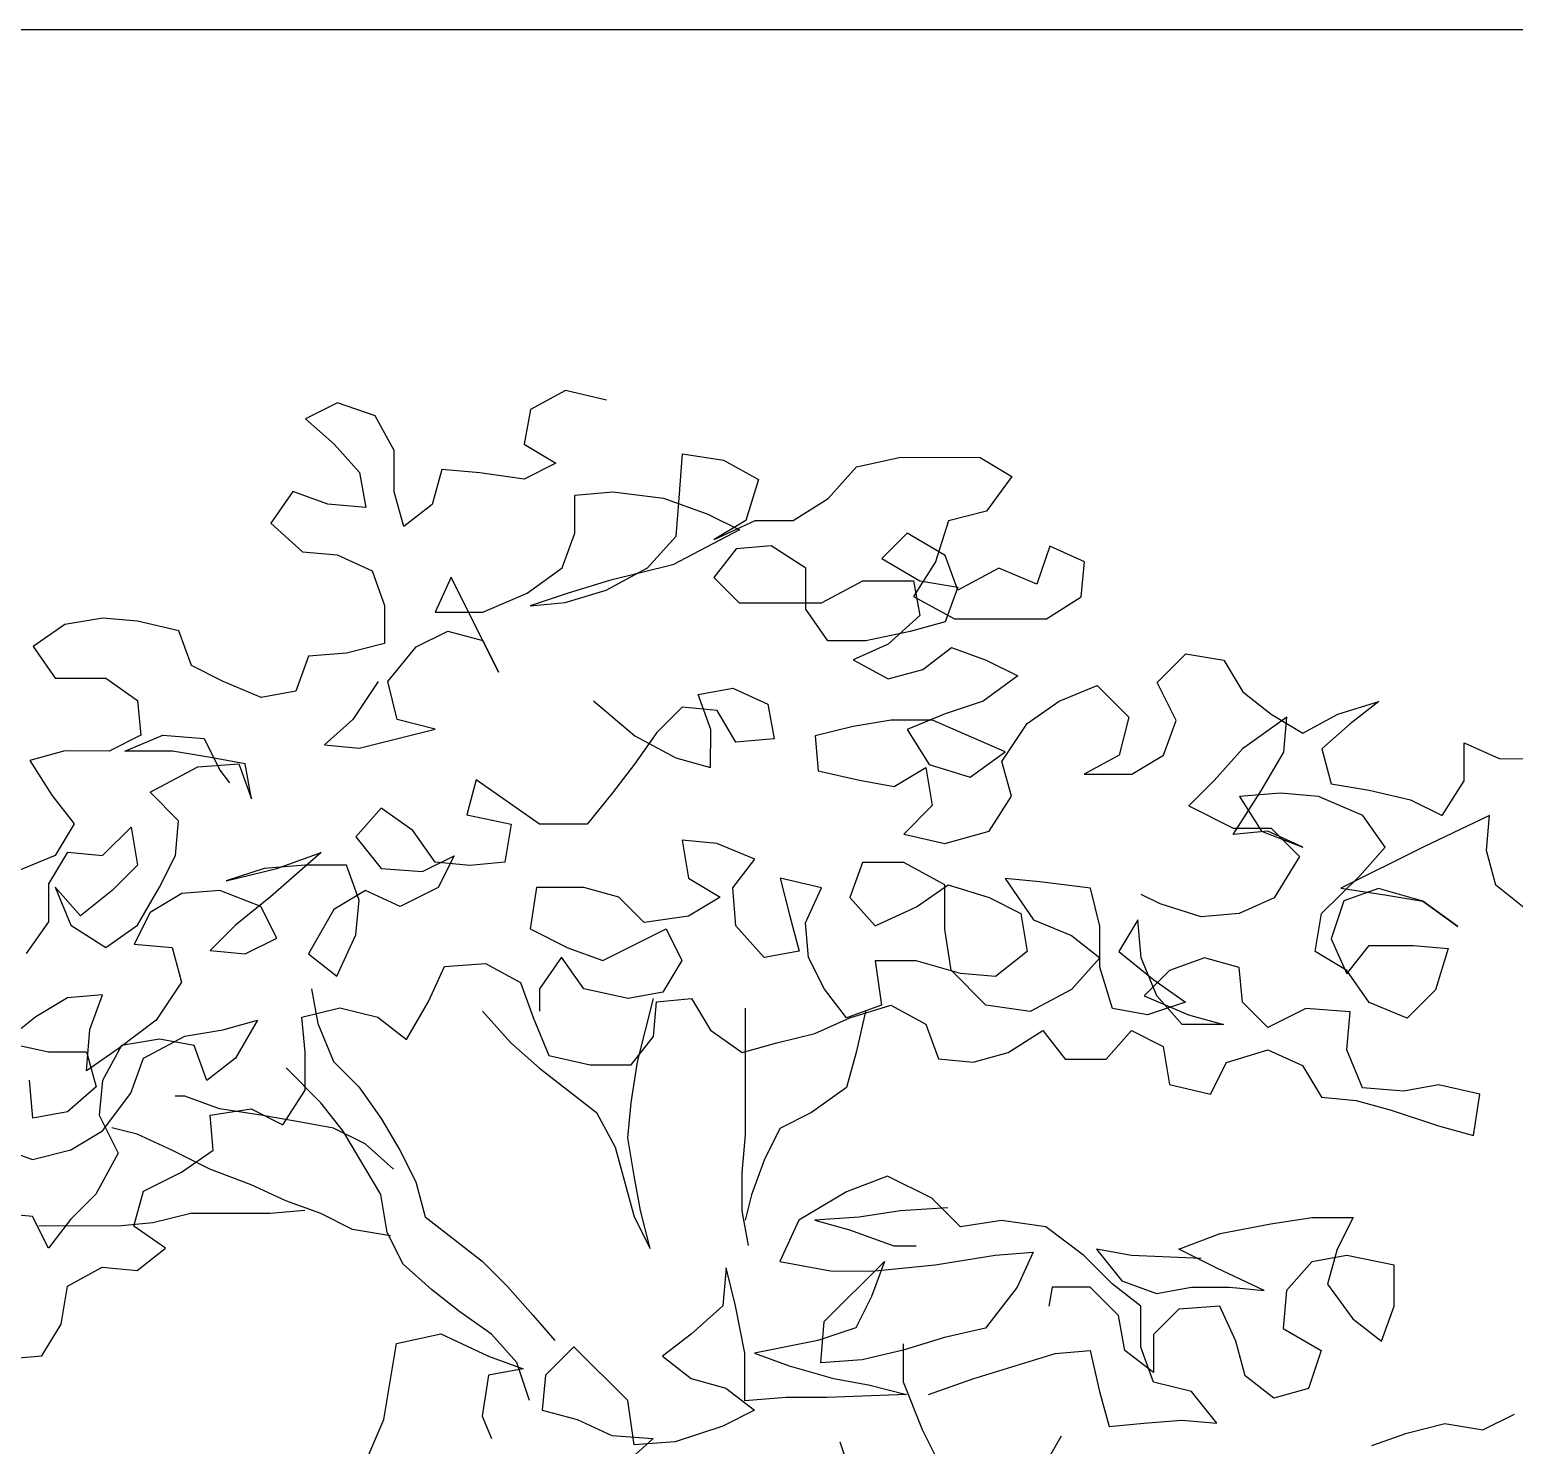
# Model space of a CAD drawing. Header units: millimetres. Extents: x 684983 to 685377, y 990360 to 990509.
# Drawn here: x 685296.0203 to 685296.3796, y 990365.2104 to 990365.5531 of the extents above; entities that cross this region are included whole.
import ezdxf

# ---------------------------------------------------------------- set-up
doc = ezdxf.new("R2010")
doc.units = ezdxf.units.MM
doc.layers.add('JACK  FRUIT TREE', color=7, linetype='Continuous')
doc.layers.add('TITLE', color=6, linetype='Continuous')

# ---------------------------------------------------------------- blocks, each defined once
blk = doc.blocks.new('JT')
at = {"color": 3}
for p, q in [((-0.15532, 2.2801, 157.72663), (-0.16849, 2.27293, 157.72663)), ((-0.13977, 2.27649, 157.72663), (-0.15532, 2.2801, 157.72663)), ((-0.24147, 2.27539, 157.72663), (-0.25344, 2.26942, 157.72663)), ((-0.22712, 2.27059, 157.72663), (-0.24147, 2.27539, 157.72663)), ((-0.16849, 2.27293, 157.72663), (-0.1709, 2.25977, 157.72663)), ((-0.25344, 2.26942, 157.72663), (-0.24268, 2.25984, 157.72663)), ((-0.21995, 2.25743, 157.72663), (-0.22712, 2.27059, 157.72663)), ((-0.24268, 2.25984, 157.72663), (-0.23312, 2.24906, 157.72663)), ((-0.21997, 2.24187, 157.72663), (-0.21995, 2.25743, 157.72663)), ((-0.1709, 2.25977, 157.72663), (-0.15894, 2.25258, 157.72663)), ((-0.11229, 2.23938, 157.72663), (-0.11108, 2.25613, 157.72663)), ((-0.11108, 2.25613, 157.72663), (-0.09553, 2.25372, 157.72663)), ((-0.20201, 2.25023, 157.72663), (-0.20561, 2.23707, 157.72663)), ((-0.18766, 2.24902, 157.72663), (-0.20201, 2.25023, 157.72663)), ((-0.15894, 2.25258, 157.72663), (-0.17091, 2.24661, 157.72663)), ((-0.09553, 2.25372, 157.72663), (-0.08237, 2.24653, 157.72663)), ((-0.05606, 2.23933, 157.72663), (-0.04528, 2.25128, 157.72663)), ((-0.04528, 2.25128, 157.72663), (-0.02852, 2.25486, 157.72663)), ((-0.02852, 2.25486, 157.72663), (0.00139, 2.25483, 157.72663)), ((0.00139, 2.25483, 157.72663), (0.01335, 2.24764, 157.72663)), ((-0.23312, 2.24906, 157.72663), (-0.23074, 2.2359, 157.72663)), ((-0.17091, 2.24661, 157.72663), (-0.18766, 2.24902, 157.72663)), ((-0.08237, 2.24653, 157.72663), (-0.08717, 2.23098, 157.72663)), ((0.01335, 2.24764, 157.72663), (0.00376, 2.23449, 157.72663)), ((-0.25825, 2.24191, 157.72663), (-0.26664, 2.22995, 157.72663)), ((-0.2451, 2.23711, 157.72663), (-0.25825, 2.24191, 157.72663)), ((-0.21639, 2.22871, 157.72663), (-0.21997, 2.24187, 157.72663)), ((-0.15178, 2.22625, 157.72663), (-0.15177, 2.24061, 157.72663)), ((-0.15177, 2.24061, 157.72663), (-0.13741, 2.2418, 157.72663)), ((-0.13741, 2.2418, 157.72663), (-0.11827, 2.23939, 157.72663)), ((-0.11827, 2.23939, 157.72663), (-0.10153, 2.23339, 157.72663)), ((-0.1135, 2.22502, 157.72663), (-0.11229, 2.23938, 157.72663)), ((-0.06922, 2.23097, 157.72663), (-0.05606, 2.23933, 157.72663)), ((-0.23074, 2.2359, 157.72663), (-0.2451, 2.23711, 157.72663)), ((-0.20561, 2.23707, 157.72663), (-0.21639, 2.22871, 157.72663)), ((-0.10153, 2.23339, 157.72663), (-0.08957, 2.22739, 157.72663)), ((0.00376, 2.23449, 157.72663), (-0.0106, 2.23091, 157.72663)), ((-0.26664, 2.22995, 157.72663), (-0.25469, 2.21917, 157.72663)), ((-0.08957, 2.22739, 157.72663), (-0.11471, 2.21426, 157.72663)), ((-0.08717, 2.23098, 157.72663), (-0.09914, 2.22381, 157.72663)), ((-0.09914, 2.22381, 157.72663), (-0.08358, 2.23098, 157.72663)), ((-0.08358, 2.23098, 157.72663), (-0.06922, 2.23097, 157.72663)), ((-0.0106, 2.23091, 157.72663), (-0.0154, 2.21536, 157.72663)), ((-0.15658, 2.2131, 157.72663), (-0.15178, 2.22625, 157.72663)), ((-0.12428, 2.21307, 157.72663), (-0.1135, 2.22502, 157.72663)), ((-0.07761, 2.2214, 157.72663), (-0.09077, 2.22022, 157.72663)), ((-0.06445, 2.21301, 157.72663), (-0.07761, 2.2214, 157.72663)), ((-0.02616, 2.22614, 157.72663), (-0.03574, 2.21658, 157.72663)), ((-0.01181, 2.21775, 157.72663), (-0.02616, 2.22614, 157.72663)), ((-0.25469, 2.21917, 157.72663), (-0.24153, 2.21796, 157.72663)), ((-0.24153, 2.21796, 157.72663), (-0.22837, 2.21197, 157.72663)), ((-0.09077, 2.22022, 157.72663), (-0.09916, 2.20946, 157.72663)), ((-0.03574, 2.21658, 157.72663), (-0.02139, 2.20819, 157.72663)), ((-0.00703, 2.20459, 157.72663), (-0.01181, 2.21775, 157.72663)), ((0.02768, 2.2213, 157.72663), (0.02288, 2.20695, 157.72663)), ((0.04084, 2.21531, 157.72663), (0.02768, 2.2213, 157.72663)), ((-0.22837, 2.21197, 157.72663), (-0.2236, 2.1988, 157.72663)), ((-0.16975, 2.20354, 157.72663), (-0.15658, 2.2131, 157.72663)), ((-0.13984, 2.20471, 157.72663), (-0.12428, 2.21307, 157.72663)), ((-0.11471, 2.21426, 157.72663), (-0.13864, 2.2083, 157.72663)), ((-0.06447, 2.19746, 157.72663), (-0.06445, 2.21301, 157.72663)), ((-0.0154, 2.21536, 157.72663), (-0.02379, 2.20221, 157.72663)), ((0.00853, 2.21295, 157.72663), (-0.00703, 2.20459, 157.72663)), ((0.02288, 2.20695, 157.72663), (0.00853, 2.21295, 157.72663)), ((0.03963, 2.20215, 157.72663), (0.04084, 2.21531, 157.72663)), ((-0.19846, 2.20955, 157.72663), (-0.20446, 2.19639, 157.72663)), ((-0.18055, 2.17364, 157.72663), (-0.19846, 2.20955, 157.72663)), ((-0.1554, 2.19994, 157.72663), (-0.13984, 2.20471, 157.72663)), ((-0.13864, 2.2083, 157.72663), (-0.1542, 2.20352, 157.72663)), ((-0.09916, 2.20946, 157.72663), (-0.08959, 2.19988, 157.72663)), ((-0.05848, 2.19985, 157.72663), (-0.04292, 2.20821, 157.72663)), ((-0.04292, 2.20821, 157.72663), (-0.02378, 2.20819, 157.72663)), ((-0.02378, 2.20819, 157.72663), (-0.0214, 2.19503, 157.72663)), ((-0.02139, 2.20819, 157.72663), (-0.00703, 2.20578, 157.72663)), ((-0.00703, 2.20578, 157.72663), (-0.01183, 2.19263, 157.72663)), ((-0.18651, 2.19638, 157.72663), (-0.16975, 2.20354, 157.72663)), ((-0.1542, 2.20352, 157.72663), (-0.16856, 2.19875, 157.72663)), ((-0.16856, 2.19875, 157.72663), (-0.1554, 2.19994, 157.72663)), ((-0.08959, 2.19988, 157.72663), (-0.05848, 2.19985, 157.72663)), ((-0.02379, 2.20221, 157.72663), (-0.00824, 2.19382, 157.72663)), ((0.02646, 2.19379, 157.72663), (0.03963, 2.20215, 157.72663)), ((-0.33009, 2.19411, 157.72663), (-0.34445, 2.19173, 157.72663)), ((-0.31693, 2.19291, 157.72663), (-0.33009, 2.19411, 157.72663)), ((-0.2236, 2.1988, 157.72663), (-0.22361, 2.18444, 157.72663)), ((-0.20446, 2.19639, 157.72663), (-0.18651, 2.19638, 157.72663)), ((-0.0561, 2.18549, 157.72663), (-0.06447, 2.19746, 157.72663)), ((-0.0214, 2.19503, 157.72663), (-0.03337, 2.18427, 157.72663)), ((-0.00824, 2.19382, 157.72663), (0.02646, 2.19379, 157.72663)), ((-0.34445, 2.19173, 157.72663), (-0.35642, 2.18337, 157.72663)), ((-0.30138, 2.1893, 157.72663), (-0.31693, 2.19291, 157.72663)), ((-0.2966, 2.17614, 157.72663), (-0.30138, 2.1893, 157.72663)), ((-0.21165, 2.18324, 157.72663), (-0.19968, 2.18921, 157.72663)), ((-0.19968, 2.18921, 157.72663), (-0.18652, 2.18561, 157.72663)), ((-0.02499, 2.18905, 157.72663), (-0.04175, 2.18547, 157.72663)), ((-0.01183, 2.19263, 157.72663), (-0.02499, 2.18905, 157.72663)), ((-0.35642, 2.18337, 157.72663), (-0.34805, 2.1714, 157.72663)), ((-0.22361, 2.18444, 157.72663), (-0.23797, 2.18087, 157.72663)), ((-0.22243, 2.17009, 157.72663), (-0.21165, 2.18324, 157.72663)), ((-0.18652, 2.18561, 157.72663), (-0.18055, 2.17364, 157.72663)), ((-0.04175, 2.18547, 157.72663), (-0.0561, 2.18549, 157.72663)), ((-0.03337, 2.18427, 157.72663), (-0.04654, 2.1783, 157.72663)), ((-0.02022, 2.17469, 157.72663), (-0.00945, 2.18305, 157.72663)), ((-0.00945, 2.18305, 157.72663), (0.00371, 2.17825, 157.72663)), ((-0.25233, 2.17968, 157.72663), (-0.25713, 2.16653, 157.72663)), ((-0.23797, 2.18087, 157.72663), (-0.25233, 2.17968, 157.72663)), ((-0.04654, 2.1783, 157.72663), (-0.03339, 2.17111, 157.72663)), ((0.00371, 2.17825, 157.72663), (0.01567, 2.17226, 157.72663)), ((0.06831, 2.16982, 157.72663), (0.07909, 2.18058, 157.72663)), ((0.07909, 2.18058, 157.72663), (0.09345, 2.17817, 157.72663)), ((0.09345, 2.17817, 157.72663), (0.10061, 2.1662, 157.72663)), ((-0.34805, 2.1714, 157.72663), (-0.32891, 2.17138, 157.72663)), ((-0.32891, 2.17138, 157.72663), (-0.31695, 2.16299, 157.72663)), ((-0.28464, 2.17014, 157.72663), (-0.2966, 2.17614, 157.72663)), ((-0.03339, 2.17111, 157.72663), (-0.02022, 2.17469, 157.72663)), ((0.01567, 2.17226, 157.72663), (0.0025, 2.1627, 157.72663)), ((-0.27029, 2.16415, 157.72663), (-0.28464, 2.17014, 157.72663)), ((-0.25713, 2.16653, 157.72663), (-0.27029, 2.16415, 157.72663)), ((-0.22602, 2.17009, 157.72663), (-0.2356, 2.15574, 157.72663)), ((-0.21885, 2.15573, 157.72663), (-0.22243, 2.17009, 157.72663)), ((-0.10518, 2.16519, 157.72663), (-0.09202, 2.16757, 157.72663)), ((-0.09202, 2.16757, 157.72663), (-0.07886, 2.16158, 157.72663)), ((0.03122, 2.16268, 157.72663), (0.04558, 2.16864, 157.72663)), ((0.04558, 2.16864, 157.72663), (0.05753, 2.15667, 157.72663)), ((0.07548, 2.15546, 157.72663), (0.06831, 2.16982, 157.72663)), ((0.10061, 2.1662, 157.72663), (0.11137, 2.15782, 157.72663)), ((-0.31695, 2.16299, 157.72663), (-0.31577, 2.14983, 157.72663)), ((-0.14466, 2.16284, 157.72663), (-0.12912, 2.14966, 157.72663)), ((-0.11116, 2.16041, 157.72663), (-0.12075, 2.15085, 157.72663)), ((-0.09801, 2.1592, 157.72663), (-0.11116, 2.16041, 157.72663)), ((-0.1004, 2.15203, 157.72663), (-0.10518, 2.16519, 157.72663)), ((-0.07886, 2.16158, 157.72663), (-0.07648, 2.14842, 157.72663)), ((0.0025, 2.1627, 157.72663), (-0.01186, 2.15793, 157.72663)), ((0.01924, 2.15431, 157.72663), (0.03122, 2.16268, 157.72663)), ((0.1365, 2.15779, 157.72663), (0.15206, 2.16256, 157.72663)), ((0.15206, 2.16256, 157.72663), (0.14128, 2.1542, 157.72663)), ((-0.2356, 2.15574, 157.72663), (-0.24638, 2.14618, 157.72663)), ((-0.2045, 2.15212, 157.72663), (-0.21885, 2.15573, 157.72663)), ((-0.09084, 2.14723, 157.72663), (-0.09801, 2.1592, 157.72663)), ((-0.0322, 2.15555, 157.72663), (-0.04656, 2.15317, 157.72663)), ((-0.01665, 2.15554, 157.72663), (-0.0322, 2.15555, 157.72663)), ((-0.01186, 2.15793, 157.72663), (-0.02622, 2.15196, 157.72663)), ((0.01086, 2.14355, 157.72663), (-0.01665, 2.15554, 157.72663)), ((0.00966, 2.13996, 157.72663), (0.01924, 2.15431, 157.72663)), ((0.05753, 2.15667, 157.72663), (0.05393, 2.14231, 157.72663)), ((0.07068, 2.1423, 157.72663), (0.07548, 2.15546, 157.72663)), ((0.11735, 2.15661, 157.72663), (0.10059, 2.14466, 157.72663)), ((0.11137, 2.15782, 157.72663), (0.12333, 2.15063, 157.72663)), ((0.11615, 2.14345, 157.72663), (0.11735, 2.15661, 157.72663)), ((0.12333, 2.15063, 157.72663), (0.1365, 2.15779, 157.72663)), ((0.14128, 2.1542, 157.72663), (0.1305, 2.14464, 157.72663)), ((-0.31577, 2.14983, 157.72663), (-0.32774, 2.14386, 157.72663)), ((-0.32176, 2.14385, 157.72663), (-0.30739, 2.14982, 157.72663)), ((-0.30739, 2.14982, 157.72663), (-0.29184, 2.14861, 157.72663)), ((-0.29184, 2.14861, 157.72663), (-0.28587, 2.13664, 157.72663)), ((-0.23322, 2.14497, 157.72663), (-0.2045, 2.15212, 157.72663)), ((-0.12075, 2.15085, 157.72663), (-0.12913, 2.13889, 157.72663)), ((-0.12912, 2.14966, 157.72663), (-0.11358, 2.14127, 157.72663)), ((-0.10042, 2.13767, 157.72663), (-0.1004, 2.15203, 157.72663)), ((-0.04656, 2.15317, 157.72663), (-0.06092, 2.1496, 157.72663)), ((-0.06092, 2.1496, 157.72663), (-0.05974, 2.13644, 157.72663)), ((-0.02622, 2.15196, 157.72663), (-0.01786, 2.13879, 157.72663)), ((-0.34449, 2.14388, 157.72663), (-0.35765, 2.1403, 157.72663)), ((-0.32774, 2.14386, 157.72663), (-0.34449, 2.14388, 157.72663)), ((-0.30381, 2.14384, 157.72663), (-0.32176, 2.14385, 157.72663)), ((-0.28945, 2.14143, 157.72663), (-0.30381, 2.14384, 157.72663)), ((-0.24638, 2.14618, 157.72663), (-0.23322, 2.14497, 157.72663)), ((-0.07648, 2.14842, 157.72663), (-0.09084, 2.14723, 157.72663)), ((-0.00231, 2.13399, 157.72663), (0.01086, 2.14355, 157.72663)), ((0.10059, 2.14466, 157.72663), (0.08981, 2.13271, 157.72663)), ((0.10776, 2.1291, 157.72663), (0.11615, 2.14345, 157.72663)), ((0.1305, 2.14464, 157.72663), (0.13408, 2.13147, 157.72663)), ((0.18433, 2.13262, 157.72663), (0.18435, 2.14698, 157.72663)), ((0.18435, 2.14698, 157.72663), (0.1975, 2.14099, 157.72663)), ((-0.35765, 2.1403, 157.72663), (-0.34929, 2.12713, 157.72663)), ((-0.3122, 2.12829, 157.72663), (-0.29424, 2.13785, 157.72663)), ((-0.29424, 2.13785, 157.72663), (-0.27869, 2.13903, 157.72663)), ((-0.2763, 2.13903, 157.72663), (-0.28945, 2.14143, 157.72663)), ((-0.27869, 2.13903, 157.72663), (-0.27391, 2.12586, 157.72663)), ((-0.27391, 2.12586, 157.72663), (-0.2763, 2.13903, 157.72663)), ((-0.12913, 2.13889, 157.72663), (-0.13752, 2.12813, 157.72663)), ((-0.11358, 2.14127, 157.72663), (-0.10042, 2.13767, 157.72663)), ((-0.03103, 2.13043, 157.72663), (-0.01906, 2.1376, 157.72663)), ((-0.01906, 2.1376, 157.72663), (-0.01668, 2.12324, 157.72663)), ((-0.01786, 2.13879, 157.72663), (-0.00231, 2.13399, 157.72663)), ((0.01324, 2.1268, 157.72663), (0.00966, 2.13996, 157.72663)), ((0.05393, 2.14231, 157.72663), (0.04076, 2.13515, 157.72663)), ((0.05871, 2.13513, 157.72663), (0.07068, 2.1423, 157.72663)), ((0.1975, 2.14099, 157.72663), (0.21186, 2.14097, 157.72663)), ((-0.28587, 2.13664, 157.72663), (-0.28228, 2.13185, 157.72663)), ((-0.18896, 2.13297, 157.72663), (-0.19256, 2.11981, 157.72663)), ((-0.16505, 2.11619, 157.72663), (-0.18896, 2.13297, 157.72663)), ((-0.05974, 2.13644, 157.72663), (-0.04419, 2.13283, 157.72663)), ((-0.04419, 2.13283, 157.72663), (-0.03103, 2.13043, 157.72663)), ((0.04076, 2.13515, 157.72663), (0.05871, 2.13513, 157.72663)), ((0.08981, 2.13271, 157.72663), (0.08023, 2.12315, 157.72663)), ((0.17595, 2.11947, 157.72663), (0.18433, 2.13262, 157.72663)), ((-0.34929, 2.12713, 157.72663), (-0.34093, 2.11635, 157.72663)), ((-0.30144, 2.11751, 157.72663), (-0.3122, 2.12829, 157.72663)), ((-0.13752, 2.12813, 157.72663), (-0.1471, 2.11618, 157.72663)), ((0.00485, 2.11364, 157.72663), (0.01324, 2.1268, 157.72663)), ((0.09697, 2.11236, 157.72663), (0.10776, 2.1291, 157.72663)), ((0.11494, 2.1279, 157.72663), (0.09938, 2.12672, 157.72663)), ((0.09938, 2.12672, 157.72663), (0.10774, 2.11355, 157.72663)), ((0.12929, 2.12669, 157.72663), (0.11494, 2.1279, 157.72663)), ((0.14604, 2.1195, 157.72663), (0.12929, 2.12669, 157.72663)), ((0.13408, 2.13147, 157.72663), (0.14844, 2.12907, 157.72663)), ((0.14844, 2.12907, 157.72663), (0.16399, 2.12546, 157.72663)), ((-0.22486, 2.12223, 157.72663), (-0.23444, 2.11147, 157.72663)), ((-0.21291, 2.11384, 157.72663), (-0.22486, 2.12223, 157.72663)), ((-0.01668, 2.12324, 157.72663), (-0.02746, 2.11248, 157.72663)), ((0.08023, 2.12315, 157.72663), (0.09698, 2.11476, 157.72663)), ((0.16399, 2.12546, 157.72663), (0.17595, 2.11947, 157.72663)), ((-0.34093, 2.11635, 157.72663), (-0.34811, 2.1044, 157.72663)), ((-0.33017, 2.10438, 157.72663), (-0.31939, 2.11514, 157.72663)), ((-0.31939, 2.11514, 157.72663), (-0.31701, 2.10078, 157.72663)), ((-0.30265, 2.10435, 157.72663), (-0.30144, 2.11751, 157.72663)), ((-0.19256, 2.11981, 157.72663), (-0.17581, 2.1162, 157.72663)), ((-0.17581, 2.1162, 157.72663), (-0.17822, 2.10185, 157.72663)), ((-0.1471, 2.11618, 157.72663), (-0.16505, 2.11619, 157.72663)), ((0.1544, 2.10753, 157.72663), (0.14604, 2.1195, 157.72663)), ((0.19389, 2.11945, 157.72663), (0.16876, 2.10751, 157.72663)), ((0.19269, 2.10629, 157.72663), (0.19389, 2.11945, 157.72663)), ((-0.23444, 2.11147, 157.72663), (-0.22488, 2.0995, 157.72663)), ((-0.20454, 2.10187, 157.72663), (-0.21291, 2.11384, 157.72663)), ((-0.09805, 2.10895, 157.72663), (-0.11121, 2.11016, 157.72663)), ((-0.11121, 2.11016, 157.72663), (-0.10883, 2.0958, 157.72663)), ((-0.02746, 2.11248, 157.72663), (-0.01191, 2.10887, 157.72663)), ((-0.01191, 2.10887, 157.72663), (0.00485, 2.11364, 157.72663)), ((0.11014, 2.11355, 157.72663), (0.09697, 2.11236, 157.72663)), ((0.09698, 2.11476, 157.72663), (0.11133, 2.11474, 157.72663)), ((0.10774, 2.11355, 157.72663), (0.12329, 2.10755, 157.72663)), ((0.12329, 2.10755, 157.72663), (0.11014, 2.11355, 157.72663)), ((0.11133, 2.11474, 157.72663), (0.12209, 2.10397, 157.72663)), ((-0.34811, 2.1044, 157.72663), (-0.36248, 2.09843, 157.72663)), ((-0.35052, 2.09363, 157.72663), (-0.34333, 2.10559, 157.72663)), ((-0.34333, 2.10559, 157.72663), (-0.33017, 2.10438, 157.72663)), ((-0.30864, 2.0924, 157.72663), (-0.30265, 2.10435, 157.72663)), ((-0.24761, 2.1055, 157.72663), (-0.26677, 2.08877, 157.72663)), ((-0.26437, 2.09953, 157.72663), (-0.24761, 2.1055, 157.72663)), ((-0.20933, 2.09829, 157.72663), (-0.19736, 2.10426, 157.72663)), ((-0.19736, 2.10426, 157.72663), (-0.20335, 2.0923, 157.72663)), ((-0.0837, 2.10296, 157.72663), (-0.09805, 2.10895, 157.72663)), ((0.12209, 2.10397, 157.72663), (0.11251, 2.08842, 157.72663)), ((0.16876, 2.10751, 157.72663), (0.13764, 2.09199, 157.72663)), ((0.14482, 2.09677, 157.72663), (0.1544, 2.10753, 157.72663)), ((0.19626, 2.09313, 157.72663), (0.19269, 2.10629, 157.72663)), ((-0.31701, 2.10078, 157.72663), (-0.32659, 2.09122, 157.72663)), ((-0.26915, 2.09954, 157.72663), (-0.28351, 2.09477, 157.72663)), ((-0.28351, 2.09477, 157.72663), (-0.26437, 2.09953, 157.72663)), ((-0.2536, 2.10072, 157.72663), (-0.26915, 2.09954, 157.72663)), ((-0.23804, 2.10071, 157.72663), (-0.2536, 2.10072, 157.72663)), ((-0.23327, 2.08754, 157.72663), (-0.23804, 2.10071, 157.72663)), ((-0.22488, 2.0995, 157.72663), (-0.20933, 2.09829, 157.72663)), ((-0.19138, 2.10066, 157.72663), (-0.20454, 2.10187, 157.72663)), ((-0.17822, 2.10185, 157.72663), (-0.19138, 2.10066, 157.72663)), ((-0.09208, 2.0922, 157.72663), (-0.0837, 2.10296, 157.72663)), ((-0.04302, 2.10172, 157.72663), (-0.04782, 2.08857, 157.72663)), ((-0.02747, 2.10171, 157.72663), (-0.04302, 2.10172, 157.72663)), ((-0.01192, 2.09332, 157.72663), (-0.02747, 2.10171, 157.72663)), ((-0.35053, 2.07927, 157.72663), (-0.35052, 2.09363, 157.72663)), ((-0.33856, 2.08165, 157.72663), (-0.34813, 2.09243, 157.72663)), ((-0.34813, 2.09243, 157.72663), (-0.34216, 2.07807, 157.72663)), ((-0.31703, 2.07805, 157.72663), (-0.30864, 2.0924, 157.72663)), ((-0.10883, 2.0958, 157.72663), (-0.09687, 2.08861, 157.72663)), ((-0.05858, 2.09217, 157.72663), (-0.07413, 2.09577, 157.72663)), ((-0.07413, 2.09577, 157.72663), (-0.07056, 2.08141, 157.72663)), ((-0.0227, 2.08495, 157.72663), (-0.01072, 2.09332, 157.72663)), ((-0.01194, 2.07657, 157.72663), (-0.01192, 2.09332, 157.72663)), ((-0.01072, 2.09332, 157.72663), (0.00483, 2.08852, 157.72663)), ((0.02397, 2.09448, 157.72663), (0.01081, 2.09569, 157.72663)), ((0.01081, 2.09569, 157.72663), (0.02157, 2.08013, 157.72663)), ((0.04312, 2.09207, 157.72663), (0.02397, 2.09448, 157.72663)), ((0.13045, 2.08242, 157.72663), (0.14482, 2.09677, 157.72663)), ((0.20822, 2.08355, 157.72663), (0.19626, 2.09313, 157.72663)), ((-0.32659, 2.09122, 157.72663), (-0.33856, 2.08165, 157.72663)), ((-0.30027, 2.08999, 157.72663), (-0.31224, 2.08283, 157.72663)), ((-0.28591, 2.09118, 157.72663), (-0.30027, 2.08999, 157.72663)), ((-0.27036, 2.08518, 157.72663), (-0.28591, 2.09118, 157.72663)), ((-0.26677, 2.08877, 157.72663), (-0.27994, 2.07801, 157.72663)), ((-0.23087, 2.09113, 157.72663), (-0.24285, 2.08396, 157.72663)), ((-0.23448, 2.07438, 157.72663), (-0.23327, 2.08754, 157.72663)), ((-0.21772, 2.08513, 157.72663), (-0.23087, 2.09113, 157.72663)), ((-0.20335, 2.0923, 157.72663), (-0.21772, 2.08513, 157.72663)), ((-0.16626, 2.09226, 157.72663), (-0.16867, 2.07671, 157.72663)), ((-0.14832, 2.09225, 157.72663), (-0.16626, 2.09226, 157.72663)), ((-0.13516, 2.08865, 157.72663), (-0.14832, 2.09225, 157.72663)), ((-0.1256, 2.07907, 157.72663), (-0.13516, 2.08865, 157.72663)), ((-0.09687, 2.08861, 157.72663), (-0.10884, 2.08144, 157.72663)), ((-0.0909, 2.07784, 157.72663), (-0.09208, 2.0922, 157.72663)), ((-0.06458, 2.07901, 157.72663), (-0.05858, 2.09217, 157.72663)), ((-0.04782, 2.08857, 157.72663), (-0.03826, 2.07779, 157.72663)), ((0.00483, 2.08852, 157.72663), (0.01678, 2.08253, 157.72663)), ((0.04669, 2.07771, 157.72663), (0.04312, 2.09207, 157.72663)), ((0.06943, 2.08607, 157.72663), (0.06226, 2.08966, 157.72663)), ((0.11251, 2.08842, 157.72663), (0.09934, 2.08245, 157.72663)), ((0.13883, 2.0872, 157.72663), (0.13403, 2.07285, 157.72663)), ((0.13764, 2.09199, 157.72663), (0.15438, 2.08958, 157.72663)), ((0.15199, 2.09197, 157.72663), (0.13883, 2.0872, 157.72663)), ((0.16874, 2.08717, 157.72663), (0.15199, 2.09197, 157.72663)), ((0.15438, 2.08958, 157.72663), (0.16874, 2.08717, 157.72663)), ((0.16874, 2.08717, 157.72663), (0.18189, 2.07759, 157.72663)), ((0.18189, 2.07759, 157.72663), (0.16874, 2.08717, 157.72663)), ((-0.31224, 2.08283, 157.72663), (-0.31823, 2.07087, 157.72663)), ((-0.26439, 2.07321, 157.72663), (-0.27036, 2.08518, 157.72663)), ((-0.24285, 2.08396, 157.72663), (-0.25243, 2.06722, 157.72663)), ((-0.10884, 2.08144, 157.72663), (-0.1256, 2.07907, 157.72663)), ((-0.07056, 2.08141, 157.72663), (-0.06698, 2.06824, 157.72663)), ((-0.03826, 2.07779, 157.72663), (-0.0227, 2.08495, 157.72663)), ((0.01678, 2.08253, 157.72663), (0.01916, 2.06817, 157.72663)), ((0.08498, 2.08127, 157.72663), (0.06943, 2.08607, 157.72663)), ((0.09934, 2.08245, 157.72663), (0.08498, 2.08127, 157.72663)), ((0.12804, 2.06807, 157.72663), (0.13045, 2.08242, 157.72663)), ((-0.35892, 2.06732, 157.72663), (-0.35053, 2.07927, 157.72663)), ((-0.34216, 2.07807, 157.72663), (-0.329, 2.06968, 157.72663)), ((-0.329, 2.06968, 157.72663), (-0.31703, 2.07805, 157.72663)), ((-0.27994, 2.07801, 157.72663), (-0.28952, 2.06845, 157.72663)), ((-0.16867, 2.07671, 157.72663), (-0.15432, 2.06952, 157.72663)), ((-0.14116, 2.06472, 157.72663), (-0.11722, 2.07667, 157.72663)), ((-0.11722, 2.07667, 157.72663), (-0.11125, 2.0647, 157.72663)), ((-0.08014, 2.06586, 157.72663), (-0.0909, 2.07784, 157.72663)), ((-0.06339, 2.06585, 157.72663), (-0.06458, 2.07901, 157.72663)), ((-0.00956, 2.06101, 157.72663), (-0.01194, 2.07657, 157.72663)), ((0.02157, 2.08013, 157.72663), (0.03592, 2.07413, 157.72663)), ((0.04668, 2.06216, 157.72663), (0.04669, 2.07771, 157.72663)), ((0.06105, 2.08009, 157.72663), (0.05386, 2.06813, 157.72663)), ((0.06223, 2.06573, 157.72663), (0.06105, 2.08009, 157.72663)), ((-0.31823, 2.07087, 157.72663), (-0.30388, 2.06966, 157.72663)), ((-0.27636, 2.06724, 157.72663), (-0.26439, 2.07321, 157.72663)), ((-0.24167, 2.05883, 157.72663), (-0.23448, 2.07438, 157.72663)), ((0.03592, 2.07413, 157.72663), (0.04668, 2.06575, 157.72663)), ((0.13403, 2.07285, 157.72663), (0.14, 2.05968, 157.72663)), ((0.14, 2.05968, 157.72663), (0.14838, 2.07044, 157.72663)), ((0.14838, 2.07044, 157.72663), (0.16513, 2.07043, 157.72663)), ((0.16513, 2.07043, 157.72663), (0.17829, 2.06922, 157.72663)), ((-0.30388, 2.06966, 157.72663), (-0.3003, 2.05649, 157.72663)), ((-0.28952, 2.06845, 157.72663), (-0.27636, 2.06724, 157.72663)), ((-0.25243, 2.06722, 157.72663), (-0.24167, 2.05883, 157.72663)), ((-0.15672, 2.06593, 157.72663), (-0.1651, 2.05398, 157.72663)), ((-0.14835, 2.05396, 157.72663), (-0.15672, 2.06593, 157.72663)), ((-0.15432, 2.06952, 157.72663), (-0.14116, 2.06472, 157.72663)), ((-0.11125, 2.0647, 157.72663), (-0.11844, 2.05274, 157.72663)), ((-0.06698, 2.06824, 157.72663), (-0.08014, 2.06586, 157.72663)), ((-0.05742, 2.05388, 157.72663), (-0.06339, 2.06585, 157.72663)), ((-0.02271, 2.06461, 157.72663), (-0.03827, 2.06463, 157.72663)), ((-0.03827, 2.06463, 157.72663), (-0.03589, 2.04788, 157.72663)), ((-0.00597, 2.05981, 157.72663), (-0.02271, 2.06461, 157.72663)), ((0.01916, 2.06817, 157.72663), (0.00719, 2.05861, 157.72663)), ((0.04668, 2.06575, 157.72663), (0.0359, 2.05379, 157.72663)), ((0.05386, 2.06813, 157.72663), (0.06701, 2.05735, 157.72663)), ((0.0682, 2.05137, 157.72663), (0.06223, 2.06573, 157.72663)), ((0.08616, 2.06571, 157.72663), (0.073, 2.06094, 157.72663)), ((0.09932, 2.06211, 157.72663), (0.08616, 2.06571, 157.72663)), ((0.14, 2.06088, 157.72663), (0.12804, 2.06807, 157.72663)), ((0.17829, 2.06922, 157.72663), (0.17349, 2.05367, 157.72663)), ((-0.20698, 2.04923, 157.72663), (-0.20099, 2.06239, 157.72663)), ((-0.20099, 2.06239, 157.72663), (-0.18543, 2.06357, 157.72663)), ((-0.18543, 2.06357, 157.72663), (-0.17228, 2.05638, 157.72663)), ((0.00359, 2.04784, 157.72663), (-0.00956, 2.06101, 157.72663)), ((0.00719, 2.05861, 157.72663), (-0.00597, 2.05981, 157.72663)), ((0.05145, 2.0466, 157.72663), (0.04668, 2.06216, 157.72663)), ((0.073, 2.06094, 157.72663), (0.06342, 2.05138, 157.72663)), ((0.10051, 2.04895, 157.72663), (0.09932, 2.06211, 157.72663)), ((0.14836, 2.0489, 157.72663), (0.14, 2.06088, 157.72663)), ((-0.3003, 2.05649, 157.72663), (-0.30989, 2.04215, 157.72663)), ((-0.17228, 2.05638, 157.72663), (-0.16751, 2.04321, 157.72663)), ((-0.1651, 2.05398, 157.72663), (-0.16511, 2.0456, 157.72663)), ((-0.13161, 2.05036, 157.72663), (-0.14835, 2.05396, 157.72663)), ((-0.04906, 2.0431, 157.72663), (-0.05742, 2.05388, 157.72663)), ((0.0359, 2.05379, 157.72663), (0.02034, 2.04543, 157.72663)), ((0.06701, 2.05735, 157.72663), (0.07897, 2.04897, 157.72663)), ((0.17349, 2.05367, 157.72663), (0.16272, 2.04291, 157.72663)), ((-0.34338, 2.05055, 157.72663), (-0.35535, 2.04338, 157.72663)), ((-0.33022, 2.05174, 157.72663), (-0.34338, 2.05055, 157.72663)), ((-0.33501, 2.03858, 157.72663), (-0.33022, 2.05174, 157.72663)), ((-0.21537, 2.03488, 157.72663), (-0.20698, 2.04923, 157.72663)), ((-0.11844, 2.05274, 157.72663), (-0.13161, 2.05036, 157.72663)), ((-0.12205, 2.03599, 157.72663), (-0.12084, 2.04915, 157.72663)), ((-0.12084, 2.04915, 157.72663), (-0.10768, 2.05034, 157.72663)), ((-0.10768, 2.05034, 157.72663), (-0.10051, 2.03836, 157.72663)), ((-0.03589, 2.04788, 157.72663), (-0.04906, 2.0431, 157.72663)), ((-0.04786, 2.0431, 157.72663), (-0.0323, 2.04787, 157.72663)), ((-0.0323, 2.04787, 157.72663), (-0.01915, 2.04068, 157.72663)), ((0.02034, 2.04543, 157.72663), (0.00359, 2.04784, 157.72663)), ((0.06342, 2.05138, 157.72663), (0.08016, 2.04418, 157.72663)), ((0.07897, 2.04897, 157.72663), (0.06461, 2.0442, 157.72663)), ((0.07777, 2.04059, 157.72663), (0.0682, 2.05137, 157.72663)), ((0.11007, 2.03937, 157.72663), (0.10051, 2.04895, 157.72663)), ((0.16272, 2.04291, 157.72663), (0.14836, 2.0489, 157.72663)), ((-0.35535, 2.04338, 157.72663), (-0.36732, 2.03382, 157.72663)), ((-0.30989, 2.04215, 157.72663), (-0.32425, 2.03139, 157.72663)), ((-0.28476, 2.03853, 157.72663), (-0.2716, 2.04211, 157.72663)), ((-0.2716, 2.04211, 157.72663), (-0.27999, 2.02776, 157.72663)), ((-0.25485, 2.04329, 157.72663), (-0.24049, 2.04687, 157.72663)), ((-0.25366, 2.03013, 157.72663), (-0.25485, 2.04329, 157.72663)), ((-0.24049, 2.04687, 157.72663), (-0.22613, 2.04326, 157.72663)), ((-0.22613, 2.04326, 157.72663), (-0.21537, 2.03488, 157.72663)), ((-0.16751, 2.04321, 157.72663), (-0.16154, 2.02885, 157.72663)), ((-0.06103, 2.03713, 157.72663), (-0.04786, 2.0431, 157.72663)), ((0.06461, 2.0442, 157.72663), (0.05145, 2.0466, 157.72663)), ((0.08016, 2.04418, 157.72663), (0.09332, 2.04058, 157.72663)), ((0.12443, 2.04653, 157.72663), (0.11007, 2.03937, 157.72663)), ((0.14118, 2.04532, 157.72663), (0.12443, 2.04653, 157.72663)), ((0.13997, 2.03097, 157.72663), (0.14118, 2.04532, 157.72663)), ((-0.33622, 2.02303, 157.72663), (-0.33501, 2.03858, 157.72663)), ((-0.29912, 2.03615, 157.72663), (-0.28476, 2.03853, 157.72663)), ((-0.10051, 2.03836, 157.72663), (-0.08855, 2.02998, 157.72663)), ((-0.07539, 2.03356, 157.72663), (-0.06103, 2.03713, 157.72663)), ((-0.01915, 2.04068, 157.72663), (-0.01437, 2.02752, 157.72663)), ((0.01195, 2.02989, 157.72663), (0.02512, 2.03825, 157.72663)), ((0.02512, 2.03825, 157.72663), (0.03348, 2.02747, 157.72663)), ((0.04904, 2.02746, 157.72663), (0.05862, 2.03822, 157.72663)), ((0.05862, 2.03822, 157.72663), (0.07058, 2.03223, 157.72663)), ((0.09332, 2.04058, 157.72663), (0.07777, 2.04059, 157.72663)), ((-0.36732, 2.03382, 157.72663), (-0.35058, 2.03022, 157.72663)), ((-0.32425, 2.03139, 157.72663), (-0.33622, 2.02303, 157.72663)), ((-0.32305, 2.03259, 157.72663), (-0.33025, 2.01943, 157.72663)), ((-0.3087, 2.03497, 157.72663), (-0.32305, 2.03259, 157.72663)), ((-0.31468, 2.02779, 157.72663), (-0.29912, 2.03615, 157.72663)), ((-0.29554, 2.03256, 157.72663), (-0.3087, 2.03497, 157.72663)), ((-0.29076, 2.01939, 157.72663), (-0.29554, 2.03256, 157.72663)), ((-0.13043, 2.02523, 157.72663), (-0.12205, 2.03599, 157.72663)), ((-0.08855, 2.02998, 157.72663), (-0.07539, 2.03356, 157.72663)), ((0.07058, 2.03223, 157.72663), (0.07296, 2.01787, 157.72663)), ((0.0945, 2.02622, 157.72663), (0.11006, 2.03099, 157.72663)), ((0.11006, 2.03099, 157.72663), (0.12322, 2.025, 157.72663)), ((0.14594, 2.0166, 157.72663), (0.13997, 2.03097, 157.72663)), ((-0.35058, 2.03022, 157.72663), (-0.33622, 2.0302, 157.72663)), ((-0.33622, 2.0302, 157.72663), (-0.33264, 2.01704, 157.72663)), ((-0.31948, 2.01464, 157.72663), (-0.31468, 2.02779, 157.72663)), ((-0.27999, 2.02776, 157.72663), (-0.29076, 2.01939, 157.72663)), ((-0.25368, 2.01577, 157.72663), (-0.25366, 2.03013, 157.72663)), ((-0.16154, 2.02885, 157.72663), (-0.14599, 2.02524, 157.72663)), ((-0.14599, 2.02524, 157.72663), (-0.13043, 2.02523, 157.72663)), ((-0.01437, 2.02752, 157.72663), (-0.00121, 2.02631, 157.72663)), ((-0.00121, 2.02631, 157.72663), (0.01195, 2.02989, 157.72663)), ((0.03348, 2.02747, 157.72663), (0.04904, 2.02746, 157.72663)), ((0.08851, 2.01426, 157.72663), (0.0945, 2.02622, 157.72663)), ((-0.35658, 2.0051, 157.72663), (-0.35776, 2.01946, 157.72663)), ((0.12322, 2.025, 157.72663), (0.13038, 2.01303, 157.72663)), ((-0.33264, 2.01704, 157.72663), (-0.34342, 2.00748, 157.72663)), ((-0.33025, 2.01943, 157.72663), (-0.33145, 2.00627, 157.72663)), ((-0.33026, 2.00029, 157.72663), (-0.31948, 2.01464, 157.72663)), ((-0.26206, 2.00262, 157.72663), (-0.25368, 2.01577, 157.72663)), ((0.07296, 2.01787, 157.72663), (0.08851, 2.01426, 157.72663)), ((0.16149, 2.01539, 157.72663), (0.14594, 2.0166, 157.72663)), ((0.17466, 2.01777, 157.72663), (0.16149, 2.01539, 157.72663)), ((0.19021, 2.01417, 157.72663), (0.17466, 2.01777, 157.72663)), ((0.1878, 1.99862, 157.72663), (0.19021, 2.01417, 157.72663)), ((-0.28958, 2.00623, 157.72663), (-0.27402, 2.00861, 157.72663)), ((-0.27402, 2.00861, 157.72663), (-0.26206, 2.00262, 157.72663)), ((0.13038, 2.01303, 157.72663), (0.14354, 2.01182, 157.72663)), ((0.14354, 2.01182, 157.72663), (0.1567, 2.00822, 157.72663)), ((-0.34342, 2.00748, 157.72663), (-0.35658, 2.0051, 157.72663)), ((-0.33145, 2.00627, 157.72663), (-0.32429, 1.99191, 157.72663)), ((-0.28839, 1.99307, 157.72663), (-0.28958, 2.00623, 157.72663)), ((0.1567, 2.00822, 157.72663), (0.17464, 2.00222, 157.72663)), ((-0.34223, 1.99312, 157.72663), (-0.33026, 2.00029, 157.72663)), ((0.17464, 2.00222, 157.72663), (0.1878, 1.99862, 157.72663)), ((-0.37334, 1.99554, 157.72663), (-0.3566, 1.98954, 157.72663)), ((-0.3566, 1.98954, 157.72663), (-0.34223, 1.99312, 157.72663)), ((-0.32429, 1.99191, 157.72663), (-0.33268, 1.97636, 157.72663)), ((-0.30037, 1.98471, 157.72663), (-0.28839, 1.99307, 157.72663)), ((-0.31473, 1.97754, 157.72663), (-0.30037, 1.98471, 157.72663)), ((-0.03356, 1.98327, 157.72663), (-0.04912, 1.9773, 157.72663)), ((-0.01681, 1.97488, 157.72663), (-0.03356, 1.98327, 157.72663)), ((-0.33268, 1.97636, 157.72663), (-0.34226, 1.9668, 157.72663)), ((-0.31833, 1.96438, 157.72663), (-0.31473, 1.97754, 157.72663)), ((-0.04912, 1.9773, 157.72663), (-0.06707, 1.96655, 157.72663)), ((-0.00606, 1.9641, 157.72663), (-0.01681, 1.97488, 157.72663)), ((-0.35661, 1.96801, 157.72663), (-0.36977, 1.96922, 157.72663)), ((-0.02878, 1.9701, 157.72663), (-0.04434, 1.96772, 157.72663)), ((-0.01084, 1.97128, 157.72663), (-0.02878, 1.9701, 157.72663)), ((-0.35064, 1.95604, 157.72663), (-0.35661, 1.96801, 157.72663)), ((-0.34226, 1.9668, 157.72663), (-0.35064, 1.95604, 157.72663)), ((-0.30637, 1.956, 157.72663), (-0.31833, 1.96438, 157.72663)), ((-0.06707, 1.96655, 157.72663), (-0.07427, 1.951, 157.72663)), ((-0.04434, 1.96772, 157.72663), (-0.06109, 1.96654, 157.72663)), ((-0.06109, 1.96654, 157.72663), (-0.04793, 1.96294, 157.72663)), ((0.0095, 1.96648, 157.72663), (-0.00606, 1.9641, 157.72663)), ((0.02625, 1.96407, 157.72663), (0.0095, 1.96648, 157.72663)), ((0.0406, 1.95329, 157.72663), (0.02625, 1.96407, 157.72663)), ((0.09205, 1.96161, 157.72663), (0.1112, 1.96519, 157.72663)), ((0.1112, 1.96519, 157.72663), (0.12675, 1.96757, 157.72663)), ((0.12675, 1.96757, 157.72663), (0.14231, 1.96755, 157.72663)), ((0.14231, 1.96755, 157.72663), (0.13631, 1.95559, 157.72663)), ((-0.04793, 1.96294, 157.72663), (-0.03119, 1.95694, 157.72663)), ((0.07649, 1.95565, 157.72663), (0.09205, 1.96161, 157.72663)), ((-0.31715, 1.94763, 157.72663), (-0.30637, 1.956, 157.72663)), ((-0.03119, 1.95694, 157.72663), (-0.02281, 1.95693, 157.72663)), ((-0.01564, 1.94975, 157.72663), (0.00709, 1.95332, 157.72663)), ((0.00709, 1.95332, 157.72663), (0.02145, 1.9545, 157.72663)), ((0.02145, 1.9545, 157.72663), (0.01546, 1.94134, 157.72663)), ((0.05135, 1.94251, 157.72663), (0.0406, 1.95329, 157.72663)), ((0.05854, 1.95327, 157.72663), (0.04538, 1.95567, 157.72663)), ((0.04538, 1.95567, 157.72663), (0.05494, 1.9437, 157.72663)), ((0.08486, 1.95205, 157.72663), (0.05854, 1.95327, 157.72663)), ((0.09084, 1.94845, 157.72663), (0.07649, 1.95565, 157.72663)), ((0.1399, 1.9532, 157.72663), (0.12674, 1.95081, 157.72663)), ((0.13631, 1.95559, 157.72663), (0.13271, 1.94243, 157.72663)), ((0.15784, 1.94959, 157.72663), (0.1399, 1.9532, 157.72663)), ((-0.34348, 1.94167, 157.72663), (-0.33031, 1.94884, 157.72663)), ((-0.33031, 1.94884, 157.72663), (-0.31715, 1.94763, 157.72663)), ((-0.09461, 1.94862, 157.72663), (-0.09582, 1.93427, 157.72663)), ((-0.09103, 1.93426, 157.72663), (-0.09461, 1.94862, 157.72663)), ((-0.07427, 1.951, 157.72663), (-0.05513, 1.94739, 157.72663)), ((-0.05754, 1.92825, 157.72663), (-0.03478, 1.95096, 157.72663)), ((-0.05513, 1.94739, 157.72663), (-0.03957, 1.94738, 157.72663)), ((-0.03478, 1.95096, 157.72663), (-0.03958, 1.93781, 157.72663)), ((-0.03957, 1.94738, 157.72663), (-0.01564, 1.94975, 157.72663)), ((0.10878, 1.94006, 157.72663), (0.09084, 1.94845, 157.72663)), ((0.12674, 1.95081, 157.72663), (0.11716, 1.94006, 157.72663)), ((0.15783, 1.93404, 157.72663), (0.15784, 1.94959, 157.72663)), ((-0.34588, 1.92732, 157.72663), (-0.34348, 1.94167, 157.72663)), ((0.01546, 1.94134, 157.72663), (0.00348, 1.9258, 157.72663)), ((0.02862, 1.94133, 157.72663), (0.02742, 1.93416, 157.72663)), ((0.04298, 1.94132, 157.72663), (0.02862, 1.94133, 157.72663)), ((0.05374, 1.93054, 157.72663), (0.04298, 1.94132, 157.72663)), ((0.06211, 1.93412, 157.72663), (0.05135, 1.94251, 157.72663)), ((0.05494, 1.9437, 157.72663), (0.0681, 1.9389, 157.72663)), ((0.0681, 1.9389, 157.72663), (0.08126, 1.94128, 157.72663)), ((0.08126, 1.94128, 157.72663), (0.09562, 1.94127, 157.72663)), ((0.09562, 1.94127, 157.72663), (0.10878, 1.94006, 157.72663)), ((0.13271, 1.94243, 157.72663), (0.14227, 1.92926, 157.72663)), ((-0.03958, 1.93781, 157.72663), (-0.04557, 1.92585, 157.72663)), ((0.11716, 1.94006, 157.72663), (0.11595, 1.9257, 157.72663)), ((-0.09582, 1.93427, 157.72663), (-0.10779, 1.92351, 157.72663)), ((-0.08746, 1.91631, 157.72663), (-0.09103, 1.93426, 157.72663)), ((0.05612, 1.91738, 157.72663), (0.05374, 1.93054, 157.72663)), ((0.0621, 1.91857, 157.72663), (0.06211, 1.93412, 157.72663)), ((0.07647, 1.93291, 157.72663), (0.06689, 1.92335, 157.72663)), ((0.09203, 1.9341, 157.72663), (0.07647, 1.93291, 157.72663)), ((0.098, 1.92093, 157.72663), (0.09203, 1.9341, 157.72663)), ((0.15303, 1.92088, 157.72663), (0.15783, 1.93404, 157.72663)), ((-0.35307, 1.91536, 157.72663), (-0.34588, 1.92732, 157.72663)), ((-0.04557, 1.92585, 157.72663), (-0.05994, 1.92107, 157.72663)), ((-0.05875, 1.9127, 157.72663), (-0.05754, 1.92825, 157.72663)), ((0.00348, 1.9258, 157.72663), (-0.01208, 1.92223, 157.72663)), ((0.11595, 1.9257, 157.72663), (0.1303, 1.91731, 157.72663)), ((0.14227, 1.92926, 157.72663), (0.15303, 1.92088, 157.72663)), ((-0.22388, 1.89131, 157.72663), (-0.21907, 1.92002, 157.72663)), ((-0.21907, 1.92002, 157.72663), (-0.20231, 1.9236, 157.72663)), ((-0.20231, 1.9236, 157.72663), (-0.18437, 1.91521, 157.72663)), ((-0.15207, 1.91877, 157.72663), (-0.16284, 1.90801, 157.72663)), ((-0.13174, 1.89841, 157.72663), (-0.15207, 1.91877, 157.72663)), ((-0.10779, 1.92351, 157.72663), (-0.11857, 1.91515, 157.72663)), ((-0.05994, 1.92107, 157.72663), (-0.08387, 1.91631, 157.72663)), ((-0.01208, 1.92223, 157.72663), (-0.02764, 1.91746, 157.72663)), ((0.06687, 1.9054, 157.72663), (0.0621, 1.91857, 157.72663)), ((0.06689, 1.92335, 157.72663), (0.06688, 1.90899, 157.72663)), ((0.10157, 1.90777, 157.72663), (0.098, 1.92093, 157.72663)), ((-0.36624, 1.91418, 157.72663), (-0.35307, 1.91536, 157.72663)), ((-0.18437, 1.91521, 157.72663), (-0.17122, 1.91041, 157.72663)), ((-0.11857, 1.91515, 157.72663), (-0.10781, 1.90676, 157.72663)), ((-0.08748, 1.89837, 157.72663), (-0.08746, 1.91631, 157.72663)), ((-0.08387, 1.91631, 157.72663), (-0.07071, 1.91151, 157.72663)), ((-0.04319, 1.91388, 157.72663), (-0.05875, 1.9127, 157.72663)), ((-0.02764, 1.91746, 157.72663), (-0.04319, 1.91388, 157.72663)), ((-0.00132, 1.90666, 157.72663), (0.02979, 1.91621, 157.72663)), ((0.02979, 1.91621, 157.72663), (0.04296, 1.91739, 157.72663)), ((0.04296, 1.91739, 157.72663), (0.04653, 1.90183, 157.72663)), ((0.06688, 1.90899, 157.72663), (0.05612, 1.91738, 157.72663)), ((0.1303, 1.91731, 157.72663), (0.1255, 1.90296, 157.72663)), ((-0.18438, 1.90803, 157.72663), (-0.18679, 1.89248, 157.72663)), ((-0.17122, 1.91041, 157.72663), (-0.18438, 1.90803, 157.72663)), ((-0.16284, 1.90801, 157.72663), (-0.16405, 1.89485, 157.72663)), ((-0.07071, 1.91151, 157.72663), (-0.05397, 1.90671, 157.72663)), ((0.11233, 1.89938, 157.72663), (0.10157, 1.90777, 157.72663)), ((-0.10781, 1.90676, 157.72663), (-0.09465, 1.90316, 157.72663)), ((-0.09465, 1.90316, 157.72663), (-0.08389, 1.89477, 157.72663)), ((-0.05397, 1.90671, 157.72663), (-0.04081, 1.90431, 157.72663)), ((-0.04081, 1.90431, 157.72663), (-0.02645, 1.9007, 157.72663)), ((-0.01808, 1.9007, 157.72663), (-0.00132, 1.90666, 157.72663)), ((0.04653, 1.90183, 157.72663), (0.05011, 1.88867, 157.72663)), ((0.08123, 1.9018, 157.72663), (0.06687, 1.9054, 157.72663)), ((0.09079, 1.88983, 157.72663), (0.08123, 1.9018, 157.72663)), ((0.1255, 1.90296, 157.72663), (0.11233, 1.89938, 157.72663)), ((-0.12937, 1.88165, 157.72663), (-0.13174, 1.89841, 157.72663)), ((-0.07192, 1.89955, 157.72663), (-0.08748, 1.89837, 157.72663)), ((-0.05637, 1.89953, 157.72663), (-0.07192, 1.89955, 157.72663)), ((-0.02645, 1.9007, 157.72663), (-0.05637, 1.89953, 157.72663)), ((-0.23107, 1.87457, 157.72663), (-0.22388, 1.89131, 157.72663)), ((-0.18679, 1.89248, 157.72663), (-0.18321, 1.8841, 157.72663)), ((-0.16405, 1.89485, 157.72663), (-0.15089, 1.89125, 157.72663)), ((-0.15089, 1.89125, 157.72663), (-0.13774, 1.88525, 157.72663)), ((-0.08389, 1.89477, 157.72663), (-0.09586, 1.8888, 157.72663)), ((0.06327, 1.88985, 157.72663), (0.07763, 1.89104, 157.72663)), ((0.07763, 1.89104, 157.72663), (0.09079, 1.88983, 157.72663)), ((0.19129, 1.88734, 157.72663), (0.20326, 1.89331, 157.72663)), ((-0.13774, 1.88525, 157.72663), (-0.12219, 1.88404, 157.72663)), ((-0.09586, 1.8888, 157.72663), (-0.11381, 1.88284, 157.72663)), ((0.05011, 1.88867, 157.72663), (0.06327, 1.88985, 157.72663)), ((0.14941, 1.8814, 157.72663), (0.16257, 1.88617, 157.72663)), ((0.16257, 1.88617, 157.72663), (0.17693, 1.88975, 157.72663)), ((0.17693, 1.88975, 157.72663), (0.19129, 1.88734, 157.72663)), ((-0.12219, 1.88404, 157.72663), (-0.13416, 1.87328, 157.72663)), ((-0.11381, 1.88284, 157.72663), (-0.12937, 1.88165, 157.72663))]:
    blk.add_line(p, q, dxfattribs=at)
for p, q in [((-0.25125, 2.05406, 157.72663), (-0.24887, 2.04089, 157.72663)), ((-0.12804, 2.02642, 157.72663), (-0.12203, 2.05035, 157.72663)), ((-0.18665, 2.04562, 157.72663), (-0.17589, 2.03365, 157.72663)), ((-0.08734, 2.04673, 157.72663), (-0.08738, 1.99887, 157.72663)), ((-0.04188, 2.04549, 157.72663), (-0.04548, 2.02994, 157.72663)), ((-0.24887, 2.04089, 157.72663), (-0.2429, 2.02653, 157.72663)), ((-0.17589, 2.03365, 157.72663), (-0.16513, 2.02407, 157.72663)), ((-0.2429, 2.02653, 157.72663), (-0.23333, 2.01695, 157.72663)), ((-0.13045, 2.01087, 157.72663), (-0.12804, 2.02642, 157.72663)), ((-0.04548, 2.02994, 157.72663), (-0.04908, 2.01678, 157.72663)), ((-0.2477, 2.01098, 157.72663), (-0.26085, 2.02415, 157.72663)), ((-0.16513, 2.02407, 157.72663), (-0.14361, 2.0073, 157.72663)), ((-0.23333, 2.01695, 157.72663), (-0.22497, 2.00498, 157.72663)), ((-0.04908, 2.01678, 157.72663), (-0.06225, 2.00722, 157.72663)), ((-0.29914, 2.01342, 157.72663), (-0.30273, 2.01342, 157.72663)), ((-0.28599, 2.00862, 157.72663), (-0.29914, 2.01342, 157.72663)), ((-0.27043, 2.00622, 157.72663), (-0.28599, 2.00862, 157.72663)), ((-0.23933, 2.0002, 157.72663), (-0.2477, 2.01098, 157.72663)), ((-0.13165, 1.99771, 157.72663), (-0.13045, 2.01087, 157.72663)), ((-0.25608, 2.00381, 157.72663), (-0.27043, 2.00622, 157.72663)), ((-0.24292, 2.0014, 157.72663), (-0.25608, 2.00381, 157.72663)), ((-0.22497, 2.00498, 157.72663), (-0.2178, 1.99301, 157.72663)), ((-0.14361, 2.0073, 157.72663), (-0.13644, 1.99413, 157.72663)), ((-0.06225, 2.00722, 157.72663), (-0.07422, 2.00125, 157.72663)), ((-0.3171, 1.99908, 157.72663), (-0.32667, 2.00148, 157.72663)), ((-0.30395, 1.99308, 157.72663), (-0.3171, 1.99908, 157.72663)), ((-0.23096, 1.99541, 157.72663), (-0.24292, 2.0014, 157.72663)), ((-0.225, 1.97626, 157.72663), (-0.23933, 2.0002, 157.72663)), ((-0.12927, 1.98335, 157.72663), (-0.13165, 1.99771, 157.72663)), ((-0.08738, 1.99887, 157.72663), (-0.08859, 1.98451, 157.72663)), ((-0.07422, 2.00125, 157.72663), (-0.08021, 1.98929, 157.72663)), ((-0.2896, 1.98589, 157.72663), (-0.30395, 1.99308, 157.72663)), ((-0.2202, 1.98583, 157.72663), (-0.23096, 1.99541, 157.72663)), ((-0.2178, 1.99301, 157.72663), (-0.21183, 1.98104, 157.72663)), ((-0.13644, 1.99413, 157.72663), (-0.12929, 1.9678, 157.72663)), ((-0.27405, 1.9799, 157.72663), (-0.2896, 1.98589, 157.72663)), ((-0.08021, 1.98929, 157.72663), (-0.08501, 1.97613, 157.72663)), ((-0.21183, 1.98104, 157.72663), (-0.20825, 1.96787, 157.72663)), ((-0.12689, 1.97019, 157.72663), (-0.12927, 1.98335, 157.72663)), ((-0.08859, 1.98451, 157.72663), (-0.08861, 1.97016, 157.72663)), ((-0.26089, 1.9739, 157.72663), (-0.27405, 1.9799, 157.72663)), ((-0.22262, 1.9619, 157.72663), (-0.225, 1.97626, 157.72663)), ((-0.08501, 1.97613, 157.72663), (-0.08741, 1.96656, 157.72663)), ((-0.29679, 1.96915, 157.72663), (-0.31115, 1.96557, 157.72663)), ((-0.26688, 1.96912, 157.72663), (-0.29679, 1.96915, 157.72663)), ((-0.25372, 1.97031, 157.72663), (-0.26688, 1.96912, 157.72663)), ((-0.24774, 1.9691, 157.72663), (-0.26089, 1.9739, 157.72663)), ((-0.23578, 1.96311, 157.72663), (-0.24774, 1.9691, 157.72663)), ((-0.12332, 1.95583, 157.72663), (-0.12689, 1.97019, 157.72663)), ((-0.08861, 1.97016, 157.72663), (-0.08623, 1.95699, 157.72663)), ((-0.32431, 1.96439, 157.72663), (-0.35423, 1.96442, 157.72663)), ((-0.31115, 1.96557, 157.72663), (-0.32431, 1.96439, 157.72663)), ((-0.20825, 1.96787, 157.72663), (-0.18673, 1.9511, 157.72663)), ((-0.12929, 1.9678, 157.72663), (-0.12332, 1.95583, 157.72663)), ((-0.22142, 1.96071, 157.72663), (-0.23578, 1.96311, 157.72663)), ((-0.21665, 1.94993, 157.72663), (-0.22262, 1.9619, 157.72663)), ((-0.20589, 1.94035, 157.72663), (-0.21665, 1.94993, 157.72663)), ((-0.18673, 1.9511, 157.72663), (-0.17717, 1.94152, 157.72663)), ((-0.17717, 1.94152, 157.72663), (-0.16761, 1.93074, 157.72663)), ((-0.19513, 1.93197, 157.72663), (-0.20589, 1.94035, 157.72663)), ((-0.18317, 1.92358, 157.72663), (-0.19513, 1.93197, 157.72663)), ((-0.16761, 1.93074, 157.72663), (-0.15924, 1.92117, 157.72663)), ((-0.17361, 1.9128, 157.72663), (-0.18317, 1.92358, 157.72663)), ((-0.02763, 1.91985, 157.72663), (-0.02765, 1.90549, 157.72663)), ((-0.16883, 1.89844, 157.72663), (-0.17361, 1.9128, 157.72663)), ((-0.02765, 1.90549, 157.72663), (-0.02048, 1.88754, 157.72663)), ((-0.02048, 1.88754, 157.72663), (-0.01332, 1.87317, 157.72663)), ((0.02736, 1.87673, 157.72663), (0.03216, 1.8851, 157.72663)), ((-0.0516, 1.88278, 157.72663), (-0.04086, 1.85047, 157.72663))]:
    blk.add_line(p, q)

msp = doc.modelspace()

# ---------------------------------------------------------------- linework, layer by layer
at = {"layer": 'TITLE', "color": 8}
msp.add_line((685306.46776, 990365.55308), (685274.26711, 990365.55308), dxfattribs=at)

# ---------------------------------------------------------------- block references
at = {"layer": 'JACK  FRUIT TREE', "xscale": 0.6405624211285185, "yscale": 0.6405624211285185, "zscale": 0.6405624211285185}
msp.add_blockref('JT', (685296.24941, 990364.0052, -101.03375), dxfattribs=at)

doc.saveas('drawing.dxf')
